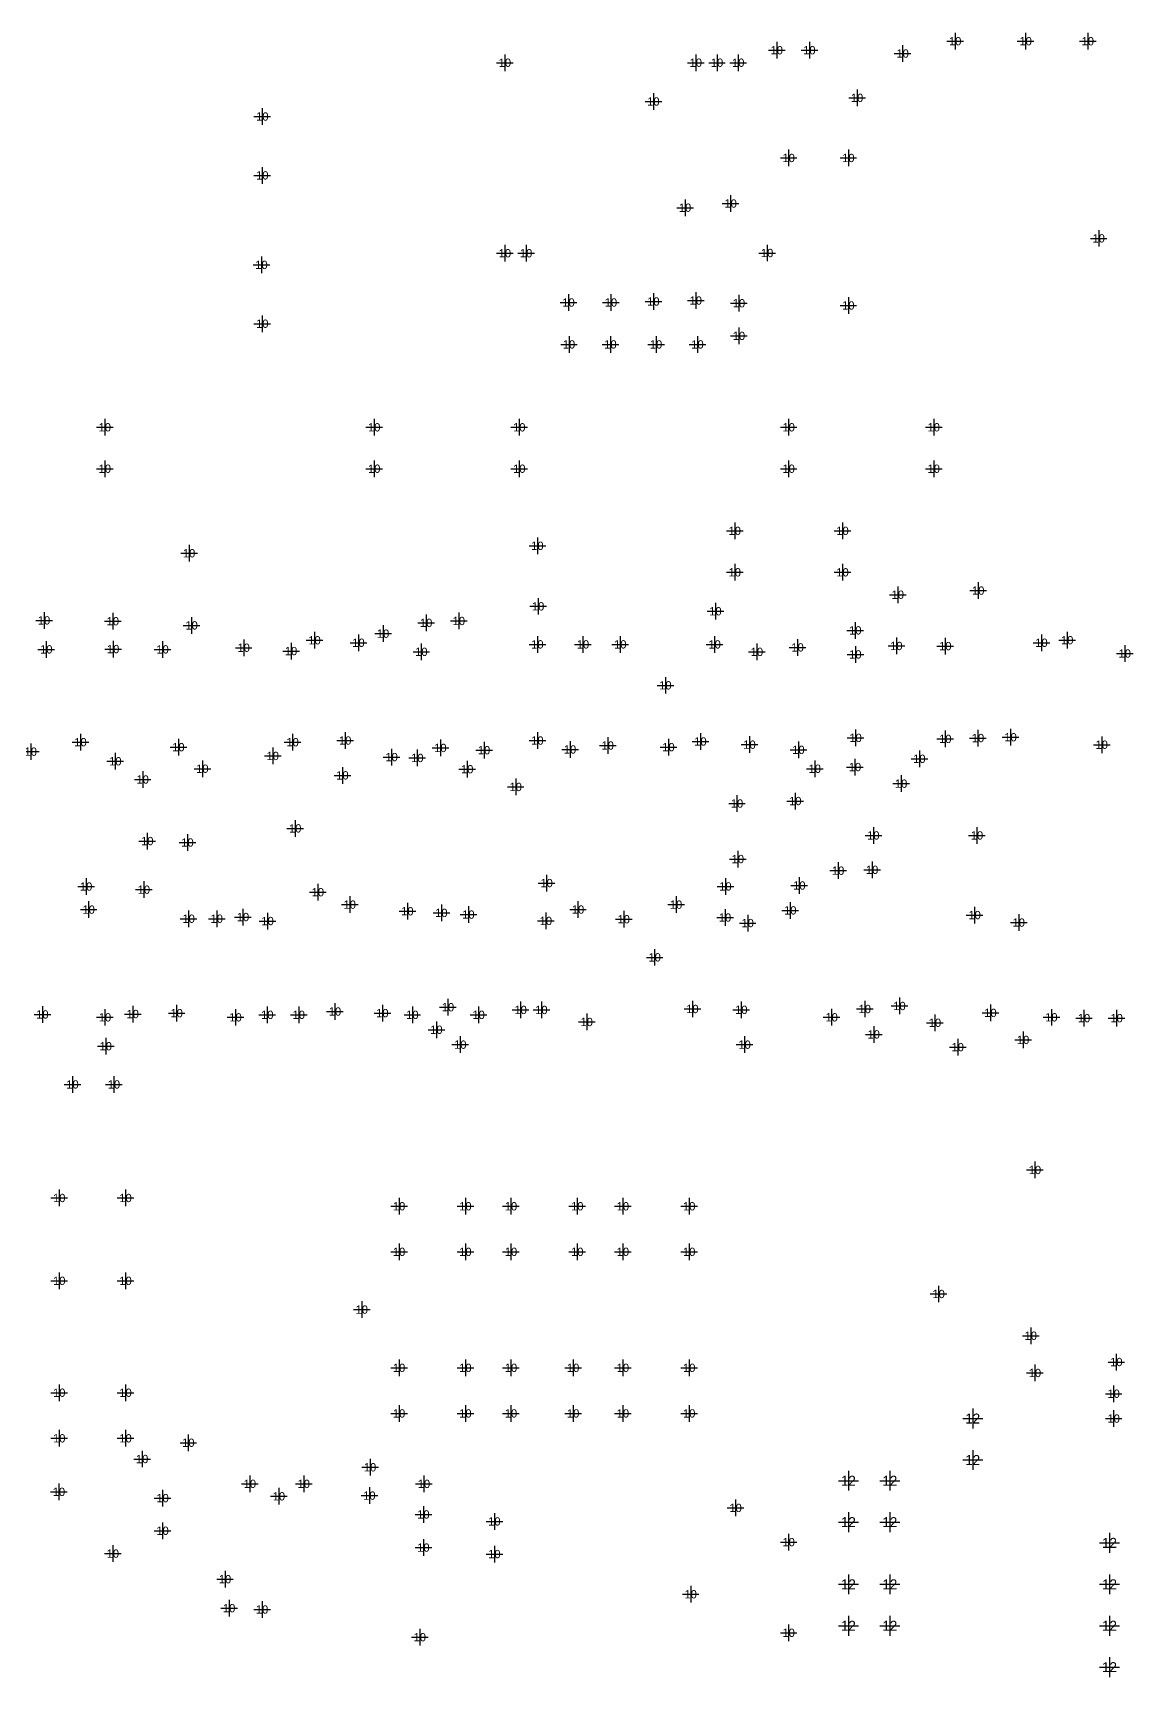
# Model space of a CAD drawing. Extents: x -13164 to 30582, y -10288 to 18382.
# Drawn here: x 3115 to 4442, y 8397 to 10381 of the extents above; entities that cross this region are included whole.
import ezdxf
from ezdxf.enums import TextEntityAlignment as Align

# ---------------------------------------------------------------- set-up
doc = ezdxf.new("R2010")
doc.units = 0
doc.layers.add('MA_NCLEGEND-1-18', color=7, linetype='CONTINUOUS')

# ---------------------------------------------------------------- blocks, each defined once
blk = doc.blocks.new('FIGURE_CROSS')
for points in [[(-0.5, 0), (0.5, 0)], [(0, 0.5), (0, -0.5)]]:
    blk.add_lwpolyline(points)

msp = doc.modelspace()

# ---------------------------------------------------------------- block references
at = {"layer": 'MA_NCLEGEND-1-18'}
for p, xscale, yscale in [((4227.461, 10371.402), 20.079, 20.079), ((4312.461, 10371.402), 20.079, 20.079), ((4387.461, 10371.402), 20.079, 20.079), ((4012.193, 10360.512), 20.079, 20.079), ((4051.571, 10360.512), 20.079, 20.079), ((4164.071, 10356.512), 20.079, 20.079), ((3684.221, 10345.473), 20.079, 20.079), ((3914.54, 10345.473), 20.079, 20.079), ((3940.13, 10345.473), 20.079, 20.079), ((3965.717, 10345.473), 20.079, 20.079), ((3863.359, 10298.652), 20.079, 20.079), ((4109.071, 10303.012), 20.079, 20.079), ((3391.571, 10280.512), 20.079, 20.079), ((4026.571, 10230.512), 20.079, 20.079), ((4098.571, 10230.512), 20.079, 20.079), ((3391.571, 10209.512), 20.079, 20.079), ((3901.571, 10170.512), 20.079, 20.079), ((3956.571, 10175.512), 20.079, 20.079), ((4400.571, 10133.512), 20.079, 20.079), ((3684.221, 10115.551), 20.079, 20.079), ((3709.808, 10115.551), 20.079, 20.079), ((4000.572, 10115.823), 20.079, 20.079), ((3390.571, 10101.512), 20.079, 20.079), ((3760.989, 10056.094), 20.079, 20.079), ((3812.17, 10056.111), 20.079, 20.079), ((3863.359, 10057.3), 20.079, 20.079), ((3914.54, 10058.481), 20.079, 20.079), ((3966.573, 10055.201), 20.079, 20.079), ((4098.571, 10052.512), 20.079, 20.079), ((3391.571, 10030.512), 20.079, 20.079), ((3966.573, 10015.823), 20.079, 20.079), ((3761.571, 10005.512), 20.079, 20.079), ((3811.571, 10005.512), 20.079, 20.079), ((3866.571, 10005.512), 20.079, 20.079), ((3916.571, 10005.512), 20.079, 20.079), ((3201.57, 9905.512), 20.079, 20.079), ((3526.57, 9905.512), 20.079, 20.079), ((3701.57, 9905.512), 20.079, 20.079), ((4026.57, 9905.512), 20.079, 20.079), ((4201.57, 9905.512), 20.079, 20.079), ((3201.57, 9855.512), 20.079, 20.079), ((3526.57, 9855.512), 20.079, 20.079), ((3701.57, 9855.512), 20.079, 20.079), ((4026.57, 9855.512), 20.079, 20.079), ((4201.57, 9855.512), 20.079, 20.079), ((3961.57, 9780.512), 20.079, 20.079), ((4091.57, 9780.512), 20.079, 20.079), ((3303.241, 9753.496), 20.079, 20.079), ((3723.417, 9762.496), 20.079, 20.079), ((3961.57, 9730.512), 20.079, 20.079), ((4091.57, 9730.512), 20.079, 20.079), ((4158.241, 9703.496), 20.079, 20.079), ((4255.241, 9708.496), 20.079, 20.079), ((3128.241, 9672.496), 20.079, 20.079), ((3724.312, 9689.452), 20.079, 20.079), ((3938.241, 9683.496), 20.079, 20.079), ((3211.241, 9671.496), 20.079, 20.079), ((3306.241, 9666.496), 20.079, 20.079), ((3537.241, 9656.496), 20.079, 20.079), ((3589.241, 9669.496), 20.079, 20.079), ((3628.667, 9671.807), 20.079, 20.079), ((4106.914, 9660.442), 20.079, 20.079), ((3130.971, 9637.512), 20.079, 20.079), ((3211.603, 9637.858), 20.079, 20.079), ((3271.241, 9637.496), 20.079, 20.079), ((3369.084, 9639.496), 20.079, 20.079), ((3426.241, 9635.496), 20.079, 20.079), ((3454.571, 9648.512), 20.079, 20.079), ((3507.571, 9645.512), 20.079, 20.079), ((3583.417, 9634.557), 20.079, 20.079), ((3723.413, 9643.553), 20.079, 20.079), ((3778.417, 9643.557), 20.079, 20.079), ((3823.417, 9643.557), 20.079, 20.079), ((3937.241, 9643.496), 20.079, 20.079), ((3988.241, 9634.496), 20.079, 20.079), ((4037.319, 9639.881), 20.079, 20.079), ((4156.485, 9641.625), 20.079, 20.079), ((4215.539, 9641.435), 20.079, 20.079), ((4331.571, 9645.512), 20.079, 20.079), ((4362.587, 9648.557), 20.079, 20.079), ((4107.028, 9631.442), 20.079, 20.079), ((4432.076, 9632.496), 20.079, 20.079), ((3877.86, 9594.115), 20.079, 20.079), ((3112.241, 9514.084), 20.079, 20.079), ((3172.233, 9525.496), 20.079, 20.079), ((3290.343, 9519.496), 20.079, 20.079), ((3428.135, 9525.496), 20.079, 20.079), ((3491.571, 9527.512), 20.079, 20.079), ((3606.417, 9518.557), 20.079, 20.079), ((3659.063, 9515.847), 20.079, 20.079), ((3723.413, 9527.496), 20.079, 20.079), ((3762.791, 9516.732), 20.079, 20.079), ((3808.241, 9521.496), 20.079, 20.079), ((3881.571, 9519.512), 20.079, 20.079), ((3920.171, 9526.348), 20.079, 20.079), ((3979.319, 9522.557), 20.079, 20.079), ((4038.376, 9516.257), 20.079, 20.079), ((4107.318, 9530.729), 20.079, 20.079), ((4215.54, 9529.496), 20.079, 20.079), ((4254.91, 9530.496), 20.079, 20.079), ((4294.279, 9531.496), 20.079, 20.079), ((4404.241, 9522.496), 20.079, 20.079), ((3214.241, 9502.496), 20.079, 20.079), ((3404.169, 9508.896), 20.079, 20.079), ((3547.571, 9507.512), 20.079, 20.079), ((3578.571, 9506.512), 20.079, 20.079), ((4106.571, 9495.512), 20.079, 20.079), ((4184.241, 9505.496), 20.079, 20.079), ((3247.241, 9480.496), 20.079, 20.079), ((3319.241, 9493.496), 20.079, 20.079), ((3488.241, 9485.496), 20.079, 20.079), ((3638.741, 9492.881), 20.079, 20.079), ((4058.06, 9493.496), 20.079, 20.079), ((4162.241, 9475.496), 20.079, 20.079), ((3697.241, 9471.496), 20.079, 20.079), ((4034.571, 9454.512), 20.079, 20.079), ((3964.241, 9451.496), 20.079, 20.079), ((3431.241, 9421.496), 20.079, 20.079), ((3252.808, 9406.166), 20.079, 20.079), ((3301.292, 9404.445), 20.079, 20.079), ((4128.74, 9412.995), 20.079, 20.079), ((4253.74, 9412.995), 20.079, 20.079), ((3965.241, 9384.496), 20.079, 20.079), ((3734.571, 9355.512), 20.079, 20.079), ((4086.241, 9370.496), 20.079, 20.079), ((4127.241, 9371.496), 20.079, 20.079), ((3179.041, 9351.331), 20.079, 20.079), ((3248.665, 9347.584), 20.079, 20.079), ((3458.571, 9344.512), 20.079, 20.079), ((3950.241, 9351.496), 20.079, 20.079), ((4039.417, 9352.557), 20.079, 20.079), ((3182.076, 9323.496), 20.079, 20.079), ((3497.036, 9329.496), 20.079, 20.079), ((3566.571, 9321.512), 20.079, 20.079), ((3607.571, 9319.512), 20.079, 20.079), ((3640.241, 9317.496), 20.079, 20.079), ((3772.417, 9323.557), 20.079, 20.079), ((3890.737, 9329.496), 20.079, 20.079), ((4028.532, 9322.557), 20.079, 20.079), ((4250.917, 9316.881), 20.079, 20.079), ((3302.705, 9312.512), 20.079, 20.079), ((3336.571, 9312.512), 20.079, 20.079), ((3368.241, 9314.496), 20.079, 20.079), ((3397.903, 9309.706), 20.079, 20.079), ((3733.65, 9309.843), 20.079, 20.079), ((3827.571, 9311.881), 20.079, 20.079), ((3949.792, 9313.932), 20.079, 20.079), ((3977.121, 9307.256), 20.079, 20.079), ((4304.123, 9307.851), 20.079, 20.079), ((3864.917, 9265.881), 20.079, 20.079), ((3126.271, 9197.012), 20.079, 20.079), ((3235.241, 9197.496), 20.079, 20.079), ((3288.241, 9198.496), 20.079, 20.079), ((3397.571, 9196.512), 20.079, 20.079), ((3435.571, 9196.512), 20.079, 20.079), ((3479.241, 9200.496), 20.079, 20.079), ((3536.406, 9198.557), 20.079, 20.079), ((3572.571, 9196.512), 20.079, 20.079), ((3615.539, 9205.679), 20.079, 20.079), ((3652.491, 9196.496), 20.079, 20.079), ((3703.2041, 9202.4384), 20.079, 20.079), ((3728.278, 9202.418), 20.079, 20.079), ((3910.422, 9203.557), 20.079, 20.079), ((3969.435, 9202.557), 20.079, 20.079), ((4118.417, 9203.557), 20.079, 20.079), ((4160.266, 9207.201), 20.079, 20.079), ((4270.0362, 9198.8608), 20.079, 20.079), ((3201.761, 9193.496), 20.079, 20.079), ((3359.241, 9193.496), 20.079, 20.079), ((3601.571, 9178.512), 20.079, 20.079), ((3782.917, 9187.881), 20.079, 20.079), ((4078.417, 9193.557), 20.079, 20.079), ((4203.051, 9186.891), 20.079, 20.079), ((4343.493, 9193.496), 20.079, 20.079), ((4382.863, 9192.496), 20.079, 20.079), ((4422.233, 9192.504), 20.079, 20.079), ((3202.721, 9158.662), 20.079, 20.079), ((3630.417, 9160.557), 20.079, 20.079), ((3973.417, 9160.557), 20.079, 20.079), ((4129.171, 9172.912), 20.079, 20.079), ((4230.531, 9157.556), 20.079, 20.079), ((4309.4142, 9166.2208), 20.079, 20.079), ((3162.571, 9112.512), 20.079, 20.079), ((3212.571, 9112.512), 20.079, 20.079), ((4323.65, 9009.331), 20.079, 20.079), ((3146.571, 8975.513), 20.079, 20.079), ((3226.571, 8975.513), 20.079, 20.079), ((3556.571, 8965.513), 20.079, 20.079), ((3636.571, 8965.513), 20.079, 20.079), ((3691.571, 8965.513), 20.079, 20.079), ((3771.571, 8965.513), 20.079, 20.079), ((3826.571, 8965.513), 20.079, 20.079), ((3906.571, 8965.513), 20.079, 20.079), ((3556.571, 8910.513), 20.079, 20.079), ((3636.571, 8910.513), 20.079, 20.079), ((3691.571, 8910.513), 20.079, 20.079), ((3771.571, 8910.513), 20.079, 20.079), ((3826.571, 8910.513), 20.079, 20.079), ((3906.571, 8910.513), 20.079, 20.079), ((3146.571, 8875.513), 20.079, 20.079), ((3226.571, 8875.513), 20.079, 20.079), ((4207.441, 8859.642), 20.079, 20.079), ((3511.571, 8840.823), 20.079, 20.079), ((4318.65, 8809.331), 20.079, 20.079), ((3556.571, 8770.513), 20.079, 20.079), ((3636.571, 8770.513), 20.079, 20.079), ((3691.571, 8770.513), 20.079, 20.079), ((3766.571, 8770.513), 20.079, 20.079), ((3826.571, 8770.513), 20.079, 20.079), ((3906.571, 8770.513), 20.079, 20.079), ((4323.65, 8764.331), 20.079, 20.079), ((4421.878, 8777.559), 20.079, 20.079), ((3146.571, 8740.513), 20.079, 20.079), ((3226.571, 8740.513), 20.079, 20.079), ((4418.65, 8739.331), 20.079, 20.079), ((3556.571, 8715.513), 20.079, 20.079), ((3636.571, 8715.513), 20.079, 20.079), ((3691.571, 8715.513), 20.079, 20.079), ((3766.571, 8715.513), 20.079, 20.079), ((3826.571, 8715.513), 20.079, 20.079), ((3906.571, 8715.513), 20.079, 20.079), ((4248.65, 8709.331), 24.02, 24.02), ((4418.65, 8709.331), 20.079, 20.079), ((3146.571, 8685.513), 20.079, 20.079), ((3226.571, 8685.513), 20.079, 20.079), ((3302.315, 8680.122), 20.079, 20.079), ((4248.65, 8659.331), 24.02, 24.02), ((3246.571, 8660.512), 20.079, 20.079), ((3521.571, 8650.513), 20.079, 20.079), ((3376.571, 8630.513), 20.079, 20.079), ((3441.571, 8630.513), 20.079, 20.079), ((3586.571, 8630.512), 20.079, 20.079), ((4098.65, 8634.331), 24.02, 24.02), ((4148.65, 8634.331), 24.02, 24.02), ((3146.209, 8620.874), 20.079, 20.079), ((3271.255, 8613.31), 20.079, 20.079), ((3411.571, 8615.513), 20.079, 20.079), ((3520.723, 8616.36), 20.079, 20.079), ((3962.571, 8601.512), 20.079, 20.079), ((3585.945, 8593.623), 20.079, 20.079), ((3671.571, 8585.202), 20.079, 20.079), ((4098.65, 8584.331), 24.02, 24.02), ((4148.65, 8584.331), 24.02, 24.02), ((3271.255, 8573.932), 20.079, 20.079), ((3211.256, 8546.37), 20.079, 20.079), ((3585.945, 8553.623), 20.079, 20.079), ((3671.571, 8545.824), 20.079, 20.079), ((4026.573, 8560.201), 20.079, 20.079), ((4413.65, 8559.331), 24.02, 24.02), ((3346.571, 8515.512), 20.079, 20.079), ((4098.65, 8509.331), 24.02, 24.02), ((4148.65, 8509.331), 24.02, 24.02), ((4413.65, 8509.331), 24.02, 24.02), ((3908.362, 8497.303), 20.079, 20.079), ((3351.571, 8480.513), 20.079, 20.079), ((3391.256, 8478.934), 20.079, 20.079), ((3581.571, 8445.512), 20.079, 20.079), ((4026.571, 8450.823), 20.079, 20.079), ((4098.65, 8459.331), 24.02, 24.02), ((4148.65, 8459.331), 24.02, 24.02), ((4413.65, 8459.331), 24.02, 24.02), ((4413.65, 8409.331), 24.02, 24.02)]:
    msp.add_blockref('FIGURE_CROSS', p, dxfattribs=dict(at, xscale=xscale, yscale=yscale))

# ---------------------------------------------------------------- texts
for s, height, p in [('10', 10.0395, (4012.193, 10360.512)), ('10', 10.0395, (4051.571, 10360.512)), ('10', 10.0395, (4164.071, 10356.512)), ('10', 10.0395, (4227.461, 10371.402)), ('10', 10.0395, (4312.461, 10371.402)), ('10', 10.0395, (4387.461, 10371.402)), ('10', 10.0395, (3684.221, 10345.473)), ('10', 10.0395, (3914.54, 10345.473)), ('10', 10.0395, (3940.13, 10345.473)), ('10', 10.0395, (3965.717, 10345.473)), ('10', 10.0395, (3863.359, 10298.652)), ('10', 10.0395, (4109.071, 10303.012)), ('10', 10.0395, (3391.571, 10280.512)), ('10', 10.0395, (4026.571, 10230.512)), ('10', 10.0395, (4098.571, 10230.512)), ('10', 10.0395, (3391.571, 10209.512)), ('10', 10.0395, (3956.571, 10175.512)), ('10', 10.0395, (3901.571, 10170.512)), ('10', 10.0395, (3684.221, 10115.551)), ('10', 10.0395, (3709.808, 10115.551)), ('10', 10.0395, (4000.572, 10115.823)), ('10', 10.0395, (4400.571, 10133.512)), ('10', 10.0395, (3390.571, 10101.512)), ('10', 10.0395, (3760.989, 10056.094)), ('10', 10.0395, (3812.17, 10056.111)), ('10', 10.0395, (3863.359, 10057.3)), ('10', 10.0395, (3914.54, 10058.481)), ('10', 10.0395, (3966.573, 10055.201)), ('10', 10.0395, (4098.571, 10052.512)), ('10', 10.0395, (3391.571, 10030.512)), ('10', 10.0395, (3966.573, 10015.823)), ('10', 10.0395, (3761.571, 10005.512)), ('10', 10.0395, (3811.571, 10005.512)), ('10', 10.0395, (3866.571, 10005.512)), ('10', 10.0395, (3916.571, 10005.512)), ('10', 10.0395, (3201.57, 9905.512)), ('10', 10.0395, (3526.57, 9905.512)), ('10', 10.0395, (3701.57, 9905.512)), ('10', 10.0395, (4026.57, 9905.512)), ('10', 10.0395, (4201.57, 9905.512)), ('10', 10.0395, (3201.57, 9855.512)), ('10', 10.0395, (3526.57, 9855.512)), ('10', 10.0395, (3701.57, 9855.512)), ('10', 10.0395, (4026.57, 9855.512)), ('10', 10.0395, (4201.57, 9855.512)), ('10', 10.0395, (3961.57, 9780.512)), ('10', 10.0395, (4091.57, 9780.512)), ('10', 10.0395, (3723.417, 9762.496)), ('10', 10.0395, (3303.241, 9753.496)), ('10', 10.0395, (3961.57, 9730.512)), ('10', 10.0395, (4091.57, 9730.512)), ('10', 10.0395, (4158.241, 9703.496)), ('10', 10.0395, (4255.241, 9708.496)), ('10', 10.0395, (3724.312, 9689.452)), ('10', 10.0395, (3938.241, 9683.496)), ('10', 10.0395, (3128.241, 9672.496)), ('10', 10.0395, (3211.241, 9671.496)), ('10', 10.0395, (3306.241, 9666.496)), ('10', 10.0395, (3589.241, 9669.496)), ('10', 10.0395, (3628.667, 9671.807)), ('10', 10.0395, (4106.914, 9660.442)), ('10', 10.0395, (3211.603, 9637.858)), ('10', 10.0395, (3369.084, 9639.496)), ('10', 10.0395, (3454.571, 9648.512)), ('10', 10.0395, (3507.571, 9645.512)), ('10', 10.0395, (3537.241, 9656.496)), ('10', 10.0395, (3723.413, 9643.553)), ('10', 10.0395, (3778.417, 9643.557)), ('10', 10.0395, (3823.417, 9643.557)), ('10', 10.0395, (3937.241, 9643.496)), ('10', 10.0395, (4037.319, 9639.881)), ('10', 10.0395, (4156.485, 9641.625)), ('10', 10.0395, (4215.539, 9641.435)), ('10', 10.0395, (4331.571, 9645.512)), ('10', 10.0395, (4362.587, 9648.557)), ('10', 10.0395, (3130.971, 9637.512)), ('10', 10.0395, (3271.241, 9637.496)), ('10', 10.0395, (3426.241, 9635.496)), ('10', 10.0395, (3583.417, 9634.557)), ('10', 10.0395, (3988.241, 9634.496)), ('10', 10.0395, (4107.028, 9631.442)), ('10', 10.0395, (4432.076, 9632.496)), ('10', 10.0395, (3877.86, 9594.115)), ('10', 10.0395, (3172.233, 9525.496)), ('10', 10.0395, (3290.343, 9519.496)), ('10', 10.0395, (3428.135, 9525.496)), ('10', 10.0395, (3491.571, 9527.512)), ('10', 10.0395, (3723.413, 9527.496)), ('10', 10.0395, (3808.241, 9521.496)), ('10', 10.0395, (3881.571, 9519.512)), ('10', 10.0395, (3920.171, 9526.348)), ('10', 10.0395, (3979.319, 9522.557)), ('10', 10.0395, (4107.318, 9530.729)), ('10', 10.0395, (4215.54, 9529.496)), ('10', 10.0395, (4254.91, 9530.496)), ('10', 10.0395, (4294.279, 9531.496)), ('10', 10.0395, (4404.241, 9522.496)), ('10', 10.0395, (3112.241, 9514.084)), ('10', 10.0395, (3214.241, 9502.496)), ('10', 10.0395, (3404.169, 9508.896)), ('10', 10.0395, (3547.571, 9507.512)), ('10', 10.0395, (3578.571, 9506.512)), ('10', 10.0395, (3606.417, 9518.557)), ('10', 10.0395, (3659.063, 9515.847)), ('10', 10.0395, (3762.791, 9516.732)), ('10', 10.0395, (4038.376, 9516.257)), ('10', 10.0395, (4184.241, 9505.496)), ('10', 10.0395, (3247.241, 9480.496)), ('10', 10.0395, (3319.241, 9493.496)), ('10', 10.0395, (3488.241, 9485.496)), ('10', 10.0395, (3638.741, 9492.881)), ('10', 10.0395, (4058.06, 9493.496)), ('10', 10.0395, (4106.571, 9495.512)), ('10', 10.0395, (3697.241, 9471.496)), ('10', 10.0395, (4162.241, 9475.496)), ('10', 10.0395, (3964.241, 9451.496)), ('10', 10.0395, (4034.571, 9454.512)), ('10', 10.0395, (3431.241, 9421.496)), ('10', 10.0395, (3252.808, 9406.166)), ('10', 10.0395, (3301.292, 9404.445)), ('10', 10.0395, (4128.74, 9412.995)), ('10', 10.0395, (4253.74, 9412.995)), ('10', 10.0395, (3965.241, 9384.496)), ('10', 10.0395, (4086.241, 9370.496)), ('10', 10.0395, (4127.241, 9371.496)), ('10', 10.0395, (3179.041, 9351.331)), ('10', 10.0395, (3248.665, 9347.584)), ('10', 10.0395, (3458.571, 9344.512)), ('10', 10.0395, (3734.571, 9355.512)), ('10', 10.0395, (3950.241, 9351.496)), ('10', 10.0395, (4039.417, 9352.557)), ('10', 10.0395, (3182.076, 9323.496)), ('10', 10.0395, (3497.036, 9329.496)), ('10', 10.0395, (3566.571, 9321.512)), ('10', 10.0395, (3772.417, 9323.557)), ('10', 10.0395, (3890.737, 9329.496)), ('10', 10.0395, (4028.532, 9322.557)), ('10', 10.0395, (3302.705, 9312.512)), ('10', 10.0395, (3336.571, 9312.512)), ('10', 10.0395, (3368.241, 9314.496)), ('10', 10.0395, (3397.903, 9309.706)), ('10', 10.0395, (3607.571, 9319.512)), ('10', 10.0395, (3640.241, 9317.496)), ('10', 10.0395, (3733.65, 9309.843)), ('10', 10.0395, (3827.571, 9311.881)), ('10', 10.0395, (3949.792, 9313.932)), ('10', 10.0395, (3977.121, 9307.256)), ('10', 10.0395, (4250.917, 9316.881)), ('10', 10.0395, (4304.123, 9307.851)), ('10', 10.0395, (3864.917, 9265.881)), ('10', 10.0395, (3615.539, 9205.679)), ('10', 10.0395, (3703.2041, 9202.4384)), ('10', 10.0395, (3728.278, 9202.418)), ('10', 10.0395, (3910.422, 9203.557)), ('10', 10.0395, (3969.435, 9202.557)), ('10', 10.0395, (4118.417, 9203.557)), ('10', 10.0395, (4160.266, 9207.201)), ('10', 10.0395, (3126.271, 9197.012)), ('10', 10.0395, (3201.761, 9193.496)), ('10', 10.0395, (3235.241, 9197.496)), ('10', 10.0395, (3288.241, 9198.496)), ('10', 10.0395, (3359.241, 9193.496)), ('10', 10.0395, (3397.571, 9196.512)), ('10', 10.0395, (3435.571, 9196.512)), ('10', 10.0395, (3479.241, 9200.496)), ('10', 10.0395, (3536.406, 9198.557)), ('10', 10.0395, (3572.571, 9196.512)), ('10', 10.0395, (3652.491, 9196.496)), ('10', 10.0395, (3782.917, 9187.881)), ('10', 10.0395, (4078.417, 9193.557)), ('10', 10.0395, (4203.051, 9186.891)), ('10', 10.0395, (4270.0362, 9198.8608)), ('10', 10.0395, (4343.493, 9193.496)), ('10', 10.0395, (4382.863, 9192.496)), ('10', 10.0395, (4422.233, 9192.504)), ('10', 10.0395, (3601.571, 9178.512)), ('10', 10.0395, (4129.171, 9172.912)), ('10', 10.0395, (4309.4142, 9166.2208)), ('10', 10.0395, (3202.721, 9158.662)), ('10', 10.0395, (3630.417, 9160.557)), ('10', 10.0395, (3973.417, 9160.557)), ('10', 10.0395, (4230.531, 9157.556)), ('10', 10.0395, (3162.571, 9112.512)), ('10', 10.0395, (3212.571, 9112.512)), ('10', 10.0395, (4323.65, 9009.331)), ('10', 10.0395, (3146.571, 8975.513)), ('10', 10.0395, (3226.571, 8975.513)), ('10', 10.0395, (3556.571, 8965.513)), ('10', 10.0395, (3636.571, 8965.513)), ('10', 10.0395, (3691.571, 8965.513)), ('10', 10.0395, (3771.571, 8965.513)), ('10', 10.0395, (3826.571, 8965.513)), ('10', 10.0395, (3906.571, 8965.513)), ('10', 10.0395, (3556.571, 8910.513)), ('10', 10.0395, (3636.571, 8910.513)), ('10', 10.0395, (3691.571, 8910.513)), ('10', 10.0395, (3771.571, 8910.513)), ('10', 10.0395, (3826.571, 8910.513)), ('10', 10.0395, (3906.571, 8910.513)), ('10', 10.0395, (3146.571, 8875.513)), ('10', 10.0395, (3226.571, 8875.513)), ('10', 10.0395, (4207.441, 8859.642)), ('10', 10.0395, (3511.571, 8840.823)), ('10', 10.0395, (4318.65, 8809.331)), ('10', 10.0395, (3556.571, 8770.513)), ('10', 10.0395, (3636.571, 8770.513)), ('10', 10.0395, (3691.571, 8770.513)), ('10', 10.0395, (3766.571, 8770.513)), ('10', 10.0395, (3826.571, 8770.513)), ('10', 10.0395, (3906.571, 8770.513)), ('10', 10.0395, (4421.878, 8777.559)), ('10', 10.0395, (4323.65, 8764.331)), ('10', 10.0395, (3146.571, 8740.513)), ('10', 10.0395, (3226.571, 8740.513)), ('10', 10.0395, (4418.65, 8739.331)), ('10', 10.0395, (3556.571, 8715.513)), ('10', 10.0395, (3636.571, 8715.513)), ('10', 10.0395, (3691.571, 8715.513)), ('10', 10.0395, (3766.571, 8715.513)), ('10', 10.0395, (3826.571, 8715.513)), ('10', 10.0395, (3906.571, 8715.513)), ('12', 12.01, (4248.65, 8709.331)), ('10', 10.0395, (4418.65, 8709.331)), ('10', 10.0395, (3146.571, 8685.513)), ('10', 10.0395, (3226.571, 8685.513)), ('10', 10.0395, (3302.315, 8680.122)), ('10', 10.0395, (3246.571, 8660.512)), ('10', 10.0395, (3521.571, 8650.513)), ('12', 12.01, (4248.65, 8659.331)), ('10', 10.0395, (3376.571, 8630.513)), ('10', 10.0395, (3441.571, 8630.513)), ('10', 10.0395, (3586.571, 8630.512)), ('12', 12.01, (4098.65, 8634.331)), ('12', 12.01, (4148.65, 8634.331)), ('10', 10.0395, (3146.209, 8620.874)), ('10', 10.0395, (3271.255, 8613.31)), ('10', 10.0395, (3411.571, 8615.513)), ('10', 10.0395, (3520.723, 8616.36)), ('10', 10.0395, (3585.945, 8593.623)), ('10', 10.0395, (3962.571, 8601.512)), ('10', 10.0395, (3271.255, 8573.932)), ('10', 10.0395, (3671.571, 8585.202)), ('12', 12.01, (4098.65, 8584.331)), ('12', 12.01, (4148.65, 8584.331)), ('10', 10.0395, (3585.945, 8553.623)), ('10', 10.0395, (4026.573, 8560.201)), ('12', 12.01, (4413.65, 8559.331)), ('10', 10.0395, (3211.256, 8546.37)), ('10', 10.0395, (3671.571, 8545.824)), ('10', 10.0395, (3346.571, 8515.512)), ('12', 12.01, (4098.65, 8509.331)), ('12', 12.01, (4148.65, 8509.331)), ('12', 12.01, (4413.65, 8509.331)), ('10', 10.0395, (3908.362, 8497.303)), ('10', 10.0395, (3351.571, 8480.513)), ('10', 10.0395, (3391.256, 8478.934)), ('10', 10.0395, (4026.571, 8450.823)), ('12', 12.01, (4098.65, 8459.331)), ('12', 12.01, (4148.65, 8459.331)), ('12', 12.01, (4413.65, 8459.331)), ('10', 10.0395, (3581.571, 8445.512)), ('12', 12.01, (4413.65, 8409.331))]:
    msp.add_text(s, height=height, dxfattribs=at).set_placement(p, align=Align.MIDDLE_CENTER)

doc.saveas('drawing.dxf')
